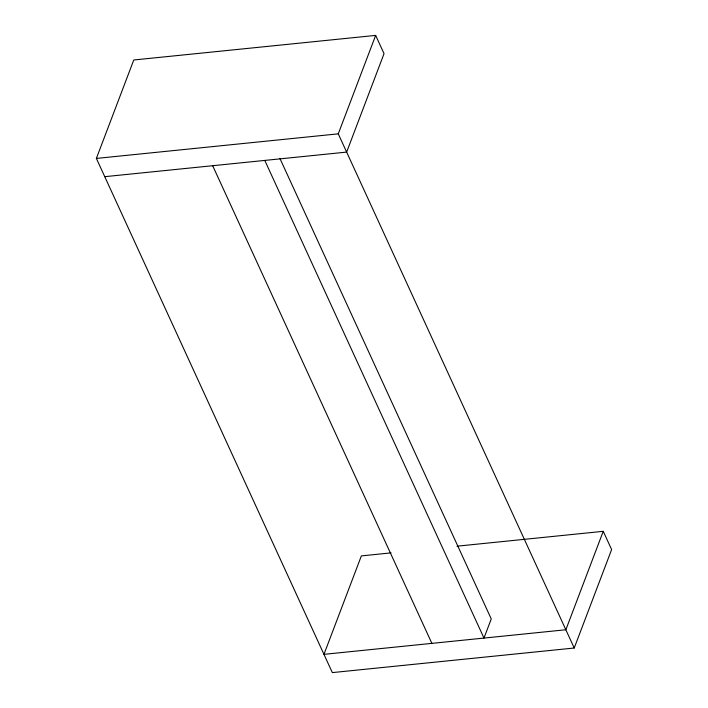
<?xml version="1.0" encoding="UTF-8"?>
<svg xmlns="http://www.w3.org/2000/svg" width="708" height="708" viewBox="0 0 708 708"><rect width="100%" height="100%" fill="white"/><g stroke="black" fill="none" stroke-linecap="round" stroke-linejoin="round"><path stroke-width="1.06" d="M457.014 546.187L603.243 531.319L611.624 549.576L574.223 648.015L332.335 672.6L96.377 158.424L133.777 59.985L375.665 35.4L384.037 53.658L346.646 152.096L104.757 176.681M574.223 648.015L338.265 133.839L375.665 35.4M603.243 531.319L565.851 629.757L323.963 654.342L361.354 555.904L391.046 552.886M96.377 158.424L338.265 133.839M279.872 158.335L491.255 618.942L483.98 638.085L264.774 160.415M212.674 165.716L431.88 643.377"/></g></svg>
